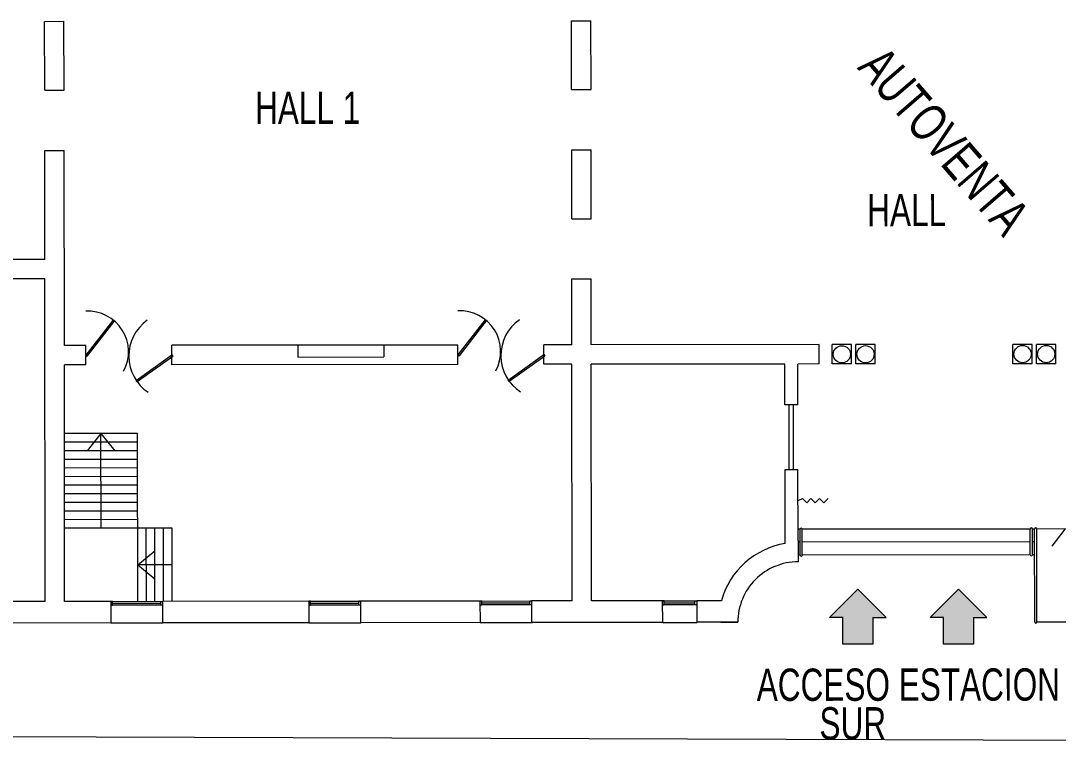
# Model space of a CAD drawing. Header units: millimetres. Extents: x 2669 to 3716, y 1967 to 2664.
# Drawn here: x 3398.28 to 3422.39, y 2195.12 to 2211.91 of the extents above; entities that cross this region are included whole.
import ezdxf

# ---------------------------------------------------------------- set-up
doc = ezdxf.new("R2010")
doc.units = ezdxf.units.MM
for name, color, linetype, lineweight in [('01 Textos', 7, 'Continuous', 15), ('02 L d C', 7, 'Continuous', 5), ('03 Cerramientos', 7, 'Continuous', 15), ('03 Escaleras', 7, 'Continuous', 5), ('03 Manzanas', 253, 'Continuous', 15), ('03 Muros', 7, 'Continuous', 13), ('03 Sube', 7, 'Continuous', 15)]:
    doc.layers.add(name, color=color, linetype=linetype, lineweight=lineweight)
doc.styles.add('ARIAL', font='arial.ttf', dxfattribs={"width": 0.7})
doc.styles.add('ROMANS', font='arial.ttf', dxfattribs={"width": 0.7})

msp = doc.modelspace()

# ---------------------------------------------------------------- hatches: boundary and pattern name
at = {"layer": '02 L d C'}
for points in [[(3417.732, 2198.698), (3417.075, 2198.039), (3417.385, 2198.039), (3417.385, 2197.419), (3418.006, 2197.419), (3418.081, 2197.419), (3418.081, 2198.04), (3418.391, 2198.04)], [(3420.073, 2198.7), (3419.416, 2198.041), (3419.726, 2198.042), (3419.727, 2197.421), (3420.347, 2197.422), (3420.423, 2197.422), (3420.422, 2198.042), (3420.732, 2198.043)]]:
    msp.add_hatch(color=253, dxfattribs=at).paths.add_polyline_path(points)

# ---------------------------------------------------------------- linework, layer by layer
for p, q in [((3400.142, 2202.314), (3399.819, 2201.914)), ((3400.142, 2202.314), (3400.465, 2201.914)), ((3400.144, 2200.114), (3400.142, 2202.314)), ((3422.544, 2200.097), (3422.245, 2199.697)), ((3400.995, 2199.265), (3401.395, 2199.588)), ((3401.795, 2199.266), (3400.995, 2199.265)), ((3400.995, 2199.265), (3401.395, 2198.942))]:
    msp.add_line(p, q, dxfattribs=at)
at = {"layer": '02 L d C', "color": 253}
for p, q in [((3417.075, 2198.039), (3417.732, 2198.698)), ((3417.732, 2198.698), (3418.391, 2198.04)), ((3419.416, 2198.041), (3420.073, 2198.7)), ((3420.073, 2198.7), (3420.732, 2198.043)), ((3417.385, 2198.039), (3417.075, 2198.039)), ((3417.385, 2197.419), (3417.385, 2198.039)), ((3418.081, 2198.04), (3418.081, 2197.419)), ((3418.081, 2198.04), (3418.391, 2198.04)), ((3419.726, 2198.042), (3419.416, 2198.041)), ((3419.727, 2197.421), (3419.726, 2198.042)), ((3420.422, 2198.042), (3420.732, 2198.043)), ((3420.422, 2198.042), (3420.423, 2197.422)), ((3418.081, 2197.419), (3417.385, 2197.419)), ((3418.006, 2197.419), (3417.385, 2197.419)), ((3420.423, 2197.422), (3419.727, 2197.421)), ((3420.347, 2197.422), (3419.727, 2197.421))]:
    msp.add_line(p, q, dxfattribs=at)
at = {"layer": '03 Cerramientos'}
for p, q in [((3400.417, 2204.942), (3399.79, 2204.139)), ((3399.822, 2204.114), (3400.449, 2204.917)), ((3400.449, 2204.917), (3400.417, 2204.942)), ((3409.067, 2204.951), (3408.44, 2204.148)), ((3408.472, 2204.123), (3409.099, 2204.927)), ((3409.099, 2204.927), (3409.067, 2204.951)), ((3406.715, 2204.371), (3404.715, 2204.369)), ((3399.79, 2204.139), (3399.822, 2204.114)), ((3400.96, 2203.549), (3401.79, 2204.141)), ((3401.813, 2204.108), (3400.983, 2203.517)), ((3401.79, 2204.141), (3401.813, 2204.108)), ((3408.44, 2204.148), (3408.472, 2204.123)), ((3409.61, 2203.559), (3410.44, 2204.15)), ((3410.463, 2204.117), (3409.633, 2203.526)), ((3410.44, 2204.15), (3410.463, 2204.117)), ((3400.983, 2203.517), (3400.96, 2203.549)), ((3409.633, 2203.526), (3409.61, 2203.559)), ((3416.143, 2201.482), (3416.141, 2202.982)), ((3416.243, 2201.482), (3416.241, 2202.982)), ((3400.373, 2198.414), (3401.573, 2198.415)), ((3400.413, 2198.414), (3400.373, 2198.414)), ((3400.373, 2198.414), (3400.373, 2198.414)), ((3400.373, 2198.324), (3400.413, 2198.324)), ((3400.413, 2198.414), (3401.533, 2198.415)), ((3400.413, 2198.369), (3400.413, 2198.414)), ((3400.413, 2198.369), (3401.533, 2198.37)), ((3400.413, 2198.324), (3400.413, 2198.369)), ((3400.413, 2198.369), (3400.413, 2198.369)), ((3400.413, 2198.369), (3400.413, 2198.369)), ((3400.413, 2198.369), (3400.413, 2198.369)), ((3401.533, 2198.325), (3400.413, 2198.324)), ((3401.533, 2198.37), (3401.533, 2198.415)), ((3401.533, 2198.415), (3401.573, 2198.415)), ((3401.533, 2198.325), (3401.533, 2198.37)), ((3401.533, 2198.37), (3401.533, 2198.37)), ((3401.533, 2198.37), (3401.533, 2198.37)), ((3401.533, 2198.37), (3401.533, 2198.37)), ((3401.573, 2198.325), (3401.533, 2198.325)), ((3401.573, 2198.415), (3401.573, 2198.415)), ((3404.975, 2198.419), (3406.175, 2198.42)), ((3405.015, 2198.419), (3404.975, 2198.419)), ((3404.975, 2198.419), (3404.975, 2198.419)), ((3404.976, 2198.329), (3405.016, 2198.329)), ((3405.015, 2198.419), (3406.135, 2198.42)), ((3405.016, 2198.374), (3405.015, 2198.419)), ((3405.016, 2198.374), (3406.136, 2198.375)), ((3405.016, 2198.329), (3405.016, 2198.374)), ((3405.016, 2198.374), (3405.016, 2198.374)), ((3405.016, 2198.374), (3405.016, 2198.374)), ((3405.016, 2198.374), (3405.016, 2198.374)), ((3406.136, 2198.33), (3405.016, 2198.329)), ((3406.136, 2198.375), (3406.135, 2198.42)), ((3406.135, 2198.42), (3406.175, 2198.42)), ((3406.136, 2198.33), (3406.136, 2198.375)), ((3406.136, 2198.375), (3406.136, 2198.375)), ((3406.136, 2198.375), (3406.136, 2198.375)), ((3406.136, 2198.375), (3406.136, 2198.375)), ((3406.176, 2198.33), (3406.136, 2198.33)), ((3406.175, 2198.42), (3406.175, 2198.42)), ((3408.952, 2198.423), (3410.152, 2198.425)), ((3408.992, 2198.423), (3408.952, 2198.423)), ((3408.952, 2198.423), (3408.952, 2198.423)), ((3408.952, 2198.333), (3408.992, 2198.333)), ((3408.992, 2198.423), (3410.112, 2198.425)), ((3408.992, 2198.378), (3408.992, 2198.423)), ((3408.992, 2198.378), (3410.112, 2198.38)), ((3408.992, 2198.333), (3408.992, 2198.378)), ((3408.992, 2198.378), (3408.992, 2198.378)), ((3408.992, 2198.378), (3408.992, 2198.378)), ((3408.992, 2198.378), (3408.992, 2198.378)), ((3410.112, 2198.335), (3408.992, 2198.333)), ((3410.112, 2198.38), (3410.112, 2198.425)), ((3410.112, 2198.425), (3410.152, 2198.425)), ((3410.112, 2198.335), (3410.112, 2198.38)), ((3410.112, 2198.38), (3410.112, 2198.38)), ((3410.112, 2198.38), (3410.112, 2198.38)), ((3410.112, 2198.38), (3410.112, 2198.38)), ((3410.152, 2198.335), (3410.112, 2198.335)), ((3410.152, 2198.425), (3410.152, 2198.425)), ((3413.19, 2198.427), (3413.99, 2198.428)), ((3413.23, 2198.427), (3413.19, 2198.427)), ((3413.19, 2198.427), (3413.19, 2198.427)), ((3413.19, 2198.337), (3413.23, 2198.337)), ((3413.23, 2198.382), (3413.23, 2198.427)), ((3413.23, 2198.382), (3413.95, 2198.383)), ((3413.23, 2198.337), (3413.23, 2198.382)), ((3413.23, 2198.382), (3413.23, 2198.382)), ((3413.23, 2198.382), (3413.23, 2198.382)), ((3413.23, 2198.382), (3413.23, 2198.382)), ((3413.95, 2198.338), (3413.23, 2198.337)), ((3413.95, 2198.383), (3413.95, 2198.428)), ((3413.95, 2198.428), (3413.99, 2198.428)), ((3413.95, 2198.338), (3413.95, 2198.383)), ((3413.95, 2198.383), (3413.95, 2198.383)), ((3413.95, 2198.383), (3413.95, 2198.383)), ((3413.95, 2198.383), (3413.95, 2198.383)), ((3413.99, 2198.338), (3413.95, 2198.338)), ((3413.99, 2198.428), (3413.99, 2198.428)), ((3400.373, 2197.914), (3401.573, 2197.915)), ((3404.976, 2197.919), (3406.176, 2197.92)), ((3408.953, 2197.923), (3410.153, 2197.925)), ((3413.191, 2197.927), (3413.991, 2197.928))]:
    msp.add_line(p, q, dxfattribs=at)
at = {"layer": '03 Cerramientos', "linetype": 'Continuous'}
for p, q in [((3416.346, 2200.757), (3416.446, 2200.807)), ((3416.446, 2200.807), (3416.546, 2200.707)), ((3416.546, 2200.707), (3416.646, 2200.807)), ((3416.646, 2200.807), (3416.746, 2200.707)), ((3416.746, 2200.707), (3416.846, 2200.807)), ((3416.846, 2200.807), (3416.946, 2200.707)), ((3416.946, 2200.707), (3417.046, 2200.808))]:
    msp.add_line(p, q, dxfattribs=at)
at = {"layer": '03 Cerramientos'}
for centre, radius, start, end in [((3399.837, 2204.214), 0.946, 331.5716, 92.8921), ((3408.487, 2204.223), 0.946, 331.5716, 92.8921), ((3401.799, 2204.119), 1.012, 124.995, 236.5429), ((3410.449, 2204.129), 1.012, 124.995, 236.5429)]:
    msp.add_arc(centre, radius, start, end, dxfattribs=at)
at = {"layer": '03 Escaleras'}
for p, q in [((3400.992, 2202.315), (3399.292, 2202.313)), ((3400.996, 2198.415), (3400.992, 2202.315)), ((3400.992, 2202.115), (3399.292, 2202.113)), ((3400.992, 2201.915), (3399.292, 2201.913)), ((3400.993, 2201.715), (3399.293, 2201.713)), ((3400.993, 2201.515), (3399.293, 2201.513)), ((3400.993, 2201.315), (3399.293, 2201.313)), ((3400.993, 2201.115), (3399.293, 2201.113)), ((3400.993, 2200.915), (3399.293, 2200.913)), ((3400.994, 2200.715), (3399.294, 2200.713)), ((3400.994, 2200.515), (3399.294, 2200.513)), ((3400.994, 2200.315), (3399.294, 2200.313)), ((3401.794, 2200.116), (3399.294, 2200.113)), ((3401.196, 2198.415), (3401.194, 2200.115)), ((3401.396, 2198.415), (3401.394, 2200.115)), ((3401.596, 2198.416), (3401.594, 2200.116)), ((3401.796, 2198.416), (3401.794, 2200.116)), ((3416.394, 2200.09), (3416.344, 2200.09)), ((3416.395, 2199.49), (3416.394, 2200.09)), ((3421.744, 2200.096), (3416.444, 2200.091)), ((3416.445, 2199.491), (3416.444, 2200.091)), ((3421.745, 2199.496), (3421.744, 2200.096)), ((3421.795, 2199.496), (3421.794, 2200.096)), ((3421.844, 2200.096), (3421.794, 2200.096)), ((3421.847, 2197.937), (3421.844, 2200.096)), ((3423.144, 2200.098), (3421.894, 2200.096)), ((3421.897, 2197.937), (3421.894, 2200.096)), ((3416.395, 2199.79), (3416.347, 2199.79)), ((3421.745, 2199.796), (3416.445, 2199.791)), ((3421.845, 2199.796), (3421.795, 2199.796)), ((3416.395, 2199.49), (3416.348, 2199.49)), ((3421.745, 2199.496), (3416.445, 2199.491)), ((3421.845, 2199.496), (3421.795, 2199.496)), ((3421.897, 2197.937), (3424.547, 2197.94))]:
    msp.add_line(p, q, dxfattribs=at)
for centre, start, end in [((3416.419, 2200.09), 0.061, 180.061), ((3421.769, 2200.096), 0.061, 180.061), ((3421.869, 2200.096), 0.061, 180.061), ((3416.42, 2199.49), 180.061, 0.061), ((3421.77, 2199.496), 180.061, 0.061), ((3421.872, 2197.937), 180.061, 0.061)]:
    msp.add_arc(centre, 0.025, start, end, dxfattribs=at)
at = {"layer": '03 Manzanas'}
msp.add_line((3443.117, 2195.118), (3135.699, 2196.103), dxfattribs=at)
at = {"layer": '03 Muros'}
for p, q in [((3398.832, 2211.895), (3399.282, 2211.896)), ((3398.833, 2210.295), (3398.832, 2211.895)), ((3399.283, 2210.296), (3399.282, 2211.896)), ((3411.082, 2211.908), (3411.532, 2211.909)), ((3411.083, 2210.308), (3411.082, 2211.908)), ((3411.533, 2210.309), (3411.532, 2211.909)), ((3398.833, 2210.295), (3399.283, 2210.296)), ((3411.083, 2210.308), (3411.533, 2210.309)), ((3398.835, 2208.895), (3399.285, 2208.896)), ((3398.838, 2206.363), (3398.835, 2208.895)), ((3399.29, 2204.363), (3399.285, 2208.896)), ((3411.085, 2208.908), (3411.535, 2208.909)), ((3411.087, 2207.308), (3411.085, 2208.908)), ((3411.537, 2207.309), (3411.535, 2208.909)), ((3411.087, 2207.308), (3411.537, 2207.309)), ((3398.838, 2206.363), (3395.138, 2206.359)), ((3398.838, 2205.913), (3395.138, 2205.909)), ((3398.846, 2198.413), (3398.838, 2205.913)), ((3411.088, 2205.908), (3411.538, 2205.909)), ((3411.09, 2204.376), (3411.088, 2205.908)), ((3411.54, 2204.376), (3411.538, 2205.909)), ((3399.79, 2204.364), (3399.29, 2204.363)), ((3399.79, 2203.914), (3399.79, 2204.364)), ((3404.715, 2204.369), (3401.79, 2204.366)), ((3401.79, 2203.916), (3401.79, 2204.366)), ((3404.715, 2204.369), (3404.715, 2204.094)), ((3408.44, 2204.373), (3406.715, 2204.371)), ((3406.715, 2204.371), (3406.715, 2204.096)), ((3408.44, 2203.923), (3408.44, 2204.373)), ((3411.09, 2204.376), (3410.44, 2204.375)), ((3410.44, 2203.925), (3410.44, 2204.375)), ((3416.84, 2204.382), (3411.54, 2204.376)), ((3416.84, 2203.932), (3416.84, 2204.382)), ((3417.59, 2204.383), (3417.14, 2204.382)), ((3417.14, 2203.932), (3417.14, 2204.382)), ((3417.59, 2203.933), (3417.59, 2204.383)), ((3418.14, 2204.383), (3417.69, 2204.383)), ((3417.69, 2203.933), (3417.69, 2204.383)), ((3418.14, 2203.933), (3418.14, 2204.383)), ((3421.79, 2204.387), (3421.34, 2204.387)), ((3421.34, 2203.937), (3421.34, 2204.387)), ((3421.79, 2203.937), (3421.79, 2204.387)), ((3422.34, 2204.388), (3421.89, 2204.387)), ((3421.89, 2203.937), (3421.89, 2204.387)), ((3422.34, 2203.938), (3422.34, 2204.388)), ((3399.79, 2203.914), (3399.29, 2203.913)), ((3399.296, 2198.413), (3399.29, 2203.913)), ((3408.44, 2203.923), (3401.79, 2203.916)), ((3404.715, 2204.094), (3406.715, 2204.096)), ((3411.09, 2203.926), (3410.44, 2203.925)), ((3411.096, 2198.426), (3411.09, 2203.926)), ((3416.04, 2203.931), (3411.54, 2203.926)), ((3411.546, 2198.426), (3411.54, 2203.926)), ((3416.041, 2202.982), (3416.04, 2203.931)), ((3416.84, 2203.932), (3416.34, 2203.931)), ((3416.341, 2202.982), (3416.34, 2203.931)), ((3417.59, 2203.933), (3417.14, 2203.932)), ((3418.14, 2203.933), (3417.69, 2203.933)), ((3421.79, 2203.937), (3421.34, 2203.937)), ((3422.34, 2203.938), (3421.89, 2203.937)), ((3416.341, 2202.982), (3416.041, 2202.982)), ((3416.045, 2199.761), (3416.043, 2201.482)), ((3416.043, 2201.482), (3416.343, 2201.482)), ((3416.343, 2201.482), (3416.343, 2201.482)), ((3416.345, 2199.831), (3416.343, 2201.482)), ((3416.345, 2199.831), (3416.345, 2199.335)), ((3398.846, 2198.413), (3397.717, 2198.411)), ((3400.413, 2198.414), (3399.296, 2198.413)), ((3400.373, 2198.414), (3400.373, 2197.914)), ((3405.015, 2198.419), (3401.573, 2198.415)), ((3401.573, 2198.415), (3401.573, 2197.915)), ((3404.975, 2198.419), (3404.976, 2197.919)), ((3408.952, 2198.423), (3406.135, 2198.42)), ((3406.175, 2198.42), (3406.176, 2197.92)), ((3408.952, 2198.423), (3408.953, 2197.923)), ((3411.096, 2198.426), (3410.152, 2198.425)), ((3410.152, 2198.425), (3410.153, 2197.925)), ((3413.19, 2198.428), (3411.546, 2198.426)), ((3413.19, 2198.428), (3413.191, 2197.926)), ((3414.563, 2198.429), (3413.99, 2198.429)), ((3413.99, 2198.429), (3413.991, 2197.928)), ((3400.373, 2197.914), (3397.717, 2197.911)), ((3404.976, 2197.919), (3401.573, 2197.915)), ((3401.573, 2197.915), (3401.583, 2197.915)), ((3408.953, 2197.923), (3406.176, 2197.92)), ((3406.176, 2197.92), (3406.186, 2197.92)), ((3413.191, 2197.928), (3410.153, 2197.925)), ((3410.153, 2197.925), (3410.163, 2197.925)), ((3414.946, 2197.93), (3413.991, 2197.929)), ((3413.991, 2197.928), (3414.001, 2197.928)), ((3414.547, 2197.929), (3414.946, 2197.93))]:
    msp.add_line(p, q, dxfattribs=at)
for centre in [(3417.365, 2204.157), (3417.915, 2204.158), (3421.565, 2204.162), (3422.115, 2204.162)]:
    msp.add_circle(centre, 0.2, dxfattribs=at)
for radius, start, end in [(1.85, 99.375, 164.5101), (1.4, 90.037, 180.2258)]:
    msp.add_arc((3416.346, 2197.935), radius, start, end, dxfattribs=at)

# ---------------------------------------------------------------- texts
at = {"layer": '01 Textos', "style": 'ROMANS', "width": 0.7}
for s, p in [('HALL 1', (3403.724, 2209.507)), ('HALL', (3417.954, 2207.134)), ('ACCESO ESTACION', (3415.386, 2196.102)), ('ACCESO ESTACION', (3415.386, 2196.102)), ('       SUR', (3415.418, 2195.204))]:
    msp.add_text(s, height=0.75, rotation=0.061, dxfattribs=at).set_placement(p)
at = {"layer": '03 Sube', "style": 'ARIAL', "width": 0.7}
msp.add_text('AUTOVENTA', height=0.875, rotation=310.8071, dxfattribs=at).set_placement((3417.705, 2210.809))

doc.saveas('drawing.dxf')
